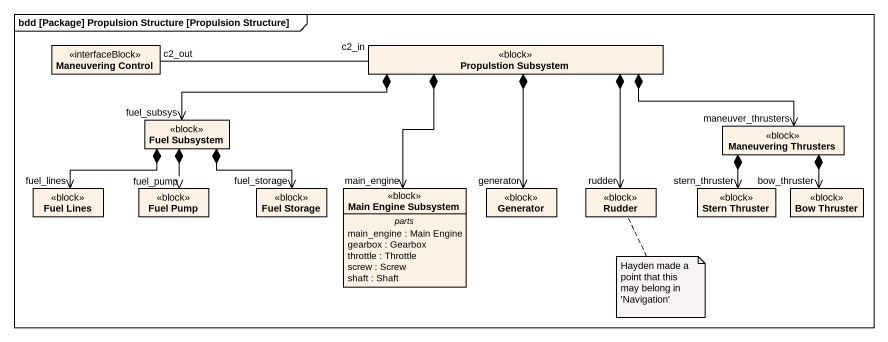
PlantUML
@startuml
mainframe bdd [Package] Propulsion Structure [Propulsion Structure]
hide circle
hide empty members
class "Maneuvering Control" as Maneuvering_Control <<interfaceBlock>>
class "Propulstion Subsystem" as Propulstion_Subsystem <<block>>
class "Fuel Subsystem" as Fuel_Subsystem <<block>>
class "Maneuvering Thrusters" as Maneuvering_Thrusters <<block>>
class "Fuel Lines" as Fuel_Lines <<block>>
class "Fuel Pump" as Fuel_Pump <<block>>
class "Fuel Storage" as Fuel_Storage <<block>>
class "Main Engine Subsystem" as Main_Engine_Subsystem <<block>> {
  -- parts --
  main_engine : Main Engine
  gearbox : Gearbox
  throttle : Throttle
  screw : Screw
  shaft : Shaft
}
class Generator <<block>>
class Rudder <<block>>
class "Stern Thruster" as Stern_Thruster <<block>>
class "Bow Thruster" as Bow_Thruster <<block>>
Maneuvering_Control "c2_out" -right- "c2_in" Propulstion_Subsystem
Propulstion_Subsystem *-left-> "fuel_subsys" Fuel_Subsystem
Propulstion_Subsystem *-right-> "maneuver_thrusters" Maneuvering_Thrusters
Propulstion_Subsystem *--> "main_engine" Main_Engine_Subsystem
Propulstion_Subsystem *--> "generator" Generator
Propulstion_Subsystem *--> "rudder" Rudder
Fuel_Subsystem *-left-> "fuel_lines" Fuel_Lines
Fuel_Subsystem *--> "fuel_pump" Fuel_Pump
Fuel_Subsystem *--> "fuel_storage" Fuel_Storage
Maneuvering_Thrusters *--> "stern_thruster" Stern_Thruster
Maneuvering_Thrusters *--> "bow_thruster" Bow_Thruster
note bottom of Rudder : Hayden made a point that this may belong in 'Navigation'
@enduml
